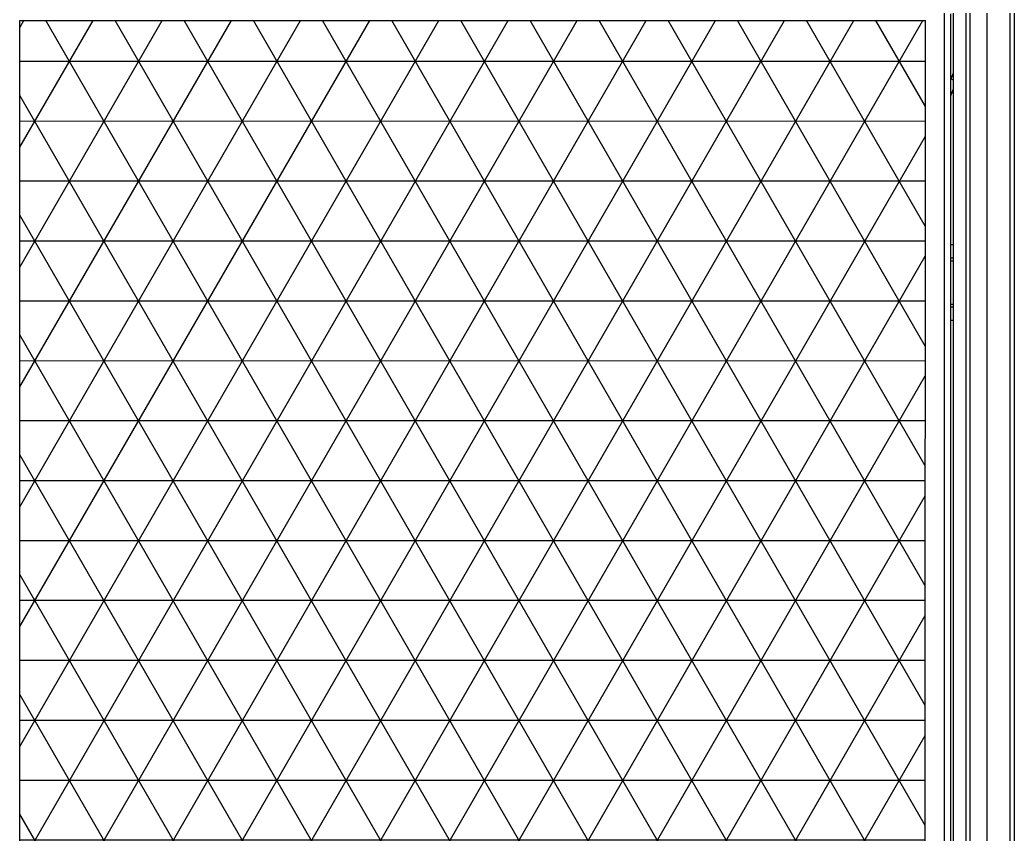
# Model space of a CAD drawing. Header units: millimetres. Extents: x 2698011 to 2856548, y 1019778 to 1210064.
# Drawn here: x 2786563 to 2787090, y 1123447 to 1123879 of the extents above; entities that cross this region are included whole.
import ezdxf

# ---------------------------------------------------------------- set-up
doc = ezdxf.new("R2010")
doc.units = ezdxf.units.MM
doc.layers.add('Bloques borde', color=9, linetype='Continuous')
doc.layers.add('Y_ CAJAS', color=9, linetype='Continuous')

# ---------------------------------------------------------------- blocks, each defined once
blk = doc.blocks.new('CO ALURA_  2500 tras 1120 CE ESQ - Inc')
h = blk.add_hatch()
h.set_pattern_fill('NET3', color=256, scale=0.01)
h.set_pattern_definition([(0, (-248.992887, 105.614643), (0, 0.03175), []), (60, (-248.992887, 105.614643), (-0.0274963066, 0.015875), []), (120, (-248.992887, 105.614643), (-0.0274963066, -0.015875), [])])
h.paths.add_polyline_path([(0.48619, 1.15222), (0.00619, 1.15222), (0.00619, 0.0846), (0.48619, 0.0846)])
at = {"layer": 'Bloques borde', "linetype": 'Continuous'}
for p, q in [((0.50099, 0), (0.50099, 1.185)), ((0.50099, 0), (0.50099, 1.185)), ((0.50774, 0), (0.50774, 1.185)), ((0.50774, 0), (0.50774, 1.185)), ((0.50979, 0), (0.50979, 1.185)), ((0.50979, 0), (0.50979, 1.185)), ((0.51874, 0), (0.51874, 1.185)), ((0.51874, 0), (0.51874, 1.185)), ((0.53099, 0), (0.53099, 1.185)), ((0.53099, 0), (0.53099, 1.185)), ((0.53325, 0), (0.53325, 1.185)), ((0.53325, 0), (0.53325, 1.185)), ((0.00619, 1.15222), (0.00619, 0.0846)), ((0.48619, 1.15222), (0.48619, 0.0846)), ((0.49619, 0.0846), (0.49619, 1.11947)), ((0.49619, 0.0846), (0.49619, 1.11947)), ((0.49969, 0.71597), (0.49969, 0.08097)), ((0.49969, 0.71597), (0.49969, 0.08097)), ((0.50099, 0.24347), (0.49969, 0.24347)), ((0.50099, 0.24347), (0.49969, 0.24347)), ((0.50099, 0.23647), (0.49969, 0.23647)), ((0.50099, 0.23647), (0.49969, 0.23647)), ((0.49969, 0.23497), (0.50099, 0.23497)), ((0.49969, 0.23497), (0.50099, 0.23497)), ((0.49969, 0.21197), (0.50099, 0.21197)), ((0.49969, 0.21197), (0.50099, 0.21197)), ((0.50099, 0.21047), (0.49969, 0.21047)), ((0.50099, 0.21047), (0.49969, 0.21047)), ((0.50099, 0.20347), (0.49969, 0.20347)), ((0.50099, 0.20347), (0.49969, 0.20347)), ((0.49969, 0.12451), (0.50099, 0.1211)), ((0.49969, 0.12451), (0.50099, 0.1211)), ((0.49969, 0.11609), (0.49989, 0.11556)), ((0.49969, 0.11609), (0.49989, 0.11556)), ((0.49989, 0.11556), (0.50099, 0.11598)), ((0.49989, 0.11556), (0.50099, 0.11598)), ((0.49989, 0.11556), (0.50099, 0.11268)), ((0.49989, 0.11556), (0.50099, 0.11268)), ((0.00619, 0.0846), (0.48619, 0.0846)), ((0.49619, 0.04046), (0.49619, 0.0846)), ((0.49619, 0.04046), (0.49619, 0.0846))]:
    blk.add_line(p, q, dxfattribs=at)

msp = doc.modelspace()

# ---------------------------------------------------------------- block references
at = {"layer": 'Y_ CAJAS', "xscale": -1000, "yscale": 1000, "zscale": 1000, "rotation": 179.9977225467084}
msp.add_blockref('CO ALURA_  2500 tras 1120 CE ESQ - Inc', (2786556.556, 1123963.121, -0.388), dxfattribs=at)

doc.saveas('drawing.dxf')
